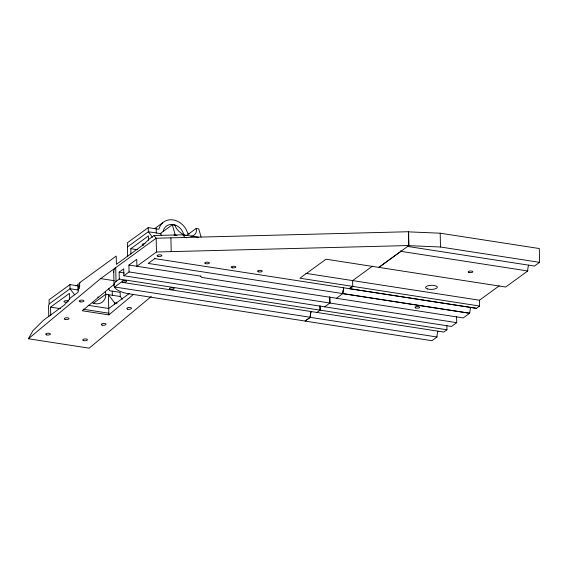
<?xml version="1.0" encoding="UTF-8"?>
<svg xmlns="http://www.w3.org/2000/svg" width="568" height="568" viewBox="0 0 568 568"><rect width="100%" height="100%" fill="white"/><g stroke="black" fill="none" stroke-linecap="round" stroke-linejoin="round"><path stroke-width="0.85" d="M343.604 288.416A7.519 3.167 -81.2 0 0 342.937 292.25L342.937 293.535L336.398 298.292L463.247 317.91L469.658 313.252L148.184 263.424L154.787 258.61L154.794 258.028M349.54 288.146L349.54 288.721L352.756 286.386L479.57 306.031L479.449 300.231L499.201 285.86M469.658 313.216L470.545 307.451M343.683 287.834L342.795 293.635L469.658 313.252M79.208 286.031L69.956 284.596L49.075 299.797L49.16 303.937L48.536 305.79L48.77 316.759M151.223 296.517L89.176 348.163L28.4 338.762L32.866 330.753L43.573 320.16L64.447 304.959L70.915 297.454L78.001 292.293L79.783 282.587L116.213 256.076L116.39 264.354L143.349 244.73L149.192 239.078L154.084 235.514L182.832 234.79L198.339 237.183M79.925 285.612L79.002 286.968L79.293 288.572M28.4 338.762L100.664 278.604L156.179 238.191L156.47 252L136.895 266.25L136.746 259.342L128.922 265.043L129.064 271.944L123.845 275.743L123.696 268.841L119.131 272.164L119.28 279.073L116.014 281.444A28.982 10.153 -1.2 0 0 114.097 286.151L114.608 287.323A28.982 10.153 -1.2 0 0 128.056 293.67L305.13 321.048L310.213 317.349L437.026 337.001A7.668 3.223 -81.2 0 1 437.914 331.201M114.502 283.972L82.31 310.774L108.871 314.878L133.423 294.437M114.502 287.089L121.211 282.204L443.814 332.06L446.945 329.781L446.853 325.464M311.179 311.626A7.462 3.138 -81.2 0 0 310.313 317.278L305.073 321.09L431.936 340.701L437.026 337.001M316.923 312.464L320.082 310.163L319.997 305.854L320.139 310.128M528.63 265.121A7.668 3.223 -81.2 0 0 527.729 270.283L527.75 270.964L400.894 251.34L378.842 267.421L408.882 245.532L408.591 231.73L156.129 238.233L154.084 235.514M154.787 258.61L476.445 308.31L479.57 306.031M189.222 233.938L187.901 233.732L186.318 229.784A16.791 14.051 54 0 0 160.254 225.752L158.827 229.238L148.255 227.605L127.374 242.806L127.665 256.438M49.16 303.937L70.041 288.743L78.49 290.049M127.466 246.945L148.34 231.744L161.177 233.732M75.92 285.938L80.095 282.899M154.922 228.435L162.576 222.862M50.73 315.41L50.552 307.132L69.473 293.358L69.594 299.151M130.924 253.981L130.81 248.713L148.433 235.89L148.525 240.278M185.374 235.415C180.731 233.576 176.52 230.026 174.887 225.198L172.31 224.8L160.24 233.583L161.766 235.621M93.258 303.383L105.79 294.267L120.26 296.503L122.297 299.222M186.851 235.266L196.159 228.485L198.736 228.883L201.058 236.899M129.412 293.415L108.715 308.481L88.154 305.3M372.388 266.207L352.614 280.62L352.735 286.421L349.583 288.7L476.445 308.31M324.655 306.841L329.923 303L329.795 296.965M456.601 316.617L456.722 322.659L451.51 326.458L123.845 275.743M527.75 270.964L505.669 287.032L326.004 259.214L299.897 278.214L352.756 286.386M539.6 262.338L534.481 266.058L407.632 246.441L408.719 245.653L440.491 247.009L539.6 262.338L539.309 248.535L440.2 233.207L408.427 231.85L408.719 245.653M190.883 236.267C194.817 236.217 197.522 232.156 196.159 228.485M156.47 252L408.882 245.532M174.007 235.01L177.031 235.479M186.609 237.765L184.884 237.495L182.832 234.79M305.847 273.35L479.449 300.231M130.81 248.713L137.421 249.735M128.922 265.043L200.958 276.183M336.448 298.257L201.661 277.411L200.326 276.055M129.064 271.944L456.722 322.659M119.131 272.164L124.349 272.974M119.28 279.073L446.945 329.781M100.664 278.604L114.353 280.72M114.452 286.961L310.313 317.278M97.611 297.078L98.583 297.227M108.871 314.878L108.431 294.678L114.566 302.822L117.093 303.213M83.113 309.226L108.815 313.202M50.552 307.132L60.464 308.658M152.43 237.175L148.34 231.744L148.255 227.605M74.642 294.849L70.041 288.743L69.956 284.596M108.651 288.359L109.596 290.731L120.167 292.364L120.26 296.503M172.31 224.8L175.327 235.216M400.873 250.666L400.894 251.34M440.2 233.207L440.491 247.009M329.745 297L329.873 303.042M170.911 237.814L171.202 251.624M156.186 228.833L156.271 232.972M116.014 281.444L115.723 267.642A28.982 10.153 -1.2 0 0 113.806 272.349M114.566 302.822L114.594 304.207M113.692 271.163L113.983 284.966M112.244 291.135L112.329 295.275M77.88 285.825L77.972 289.964M105.364 291.334A11.864 9.933 54 0 1 92.619 302.929M143.555 245.269A2.357 0.824 -1.2 0 1 142.362 244.283A2.357 0.824 -1.2 0 1 145.06 243.686M67.052 302.268A2.357 0.824 -1.2 0 1 64.063 301.807A2.357 0.824 -1.2 0 1 65.54 300.735A2.357 0.824 -1.2 0 1 68.529 301.196M163.115 231.162A11.864 9.933 54 0 1 173.219 224.516A11.864 9.933 54 0 1 183.663 234.343M310.163 317.377A7.668 3.223 -81.2 0 1 310.866 312.187M169.86 289.126L169.591 288.942A2.357 0.824 -1.2 0 1 172.083 287.806A2.357 0.824 -1.2 0 1 173.836 289.027A2.357 0.824 -1.2 0 1 169.86 289.126M127.701 309.177A2.357 0.923 -2.6 0 0 131.464 308.417A2.357 0.923 -2.6 0 0 128.212 307.572A2.357 0.923 -2.6 0 0 127.701 309.177M102.105 325.13A2.357 0.923 -2.6 0 0 105.968 324.47A2.357 0.923 -2.6 0 0 102.893 323.533A2.357 0.923 -2.6 0 0 102.105 325.13M65.1 319.408A2.357 0.923 -2.6 0 0 68.969 318.747A2.357 0.923 -2.6 0 0 65.895 317.81A2.357 0.923 -2.6 0 0 65.1 319.408M80.265 301.856A2.357 0.923 -2.6 0 0 83.908 300.997A2.357 0.923 -2.6 0 0 80.486 300.252A2.357 0.923 -2.6 0 0 80.265 301.856M83.51 340.608A2.357 0.923 -2.6 0 0 87.38 339.948A2.357 0.923 -2.6 0 0 84.305 339.011A2.357 0.923 -2.6 0 0 83.51 340.608M46.512 334.886A2.357 0.923 -2.6 0 0 50.374 334.225A2.357 0.923 -2.6 0 0 47.3 333.288A2.357 0.923 -2.6 0 0 46.512 334.886M122.695 281.927A2.357 0.824 -1.2 0 0 126.565 281.401A2.357 0.824 -1.2 0 0 123.497 280.507A2.357 0.824 -1.2 0 0 122.695 281.927M157.947 256.289A2.357 0.824 -1.2 0 0 161.802 255.742A2.357 0.824 -1.2 0 0 158.713 254.869A2.357 0.824 -1.2 0 0 157.947 256.289M205.431 263.616A2.357 0.824 -1.2 0 0 209.351 263.14A2.357 0.824 -1.2 0 0 206.404 262.203A2.357 0.824 -1.2 0 0 205.431 263.616M232.298 267.805A2.357 0.824 -1.2 0 0 235.848 267.038A2.357 0.824 -1.2 0 0 232.326 266.378A2.357 0.824 -1.2 0 0 232.298 267.805M258.49 271.845A2.357 0.824 -1.2 0 0 262.26 271.22A2.357 0.824 -1.2 0 0 259.008 270.411A2.357 0.824 -1.2 0 0 258.49 271.845M427.491 288.942A5.893 2.066 -1.2 0 0 437.225 287.685A5.893 2.066 -1.2 0 0 429.678 285.413A5.893 2.066 -1.2 0 0 427.491 288.942M415.804 307.977A2.357 0.824 -1.2 0 0 419.674 307.444A2.357 0.824 -1.2 0 0 416.607 306.557A2.357 0.824 -1.2 0 0 415.804 307.977M468.955 272.455A2.357 0.824 -1.2 0 0 472.825 271.93A2.357 0.824 -1.2 0 0 469.757 271.042A2.357 0.824 -1.2 0 0 468.955 272.455"/></g></svg>
